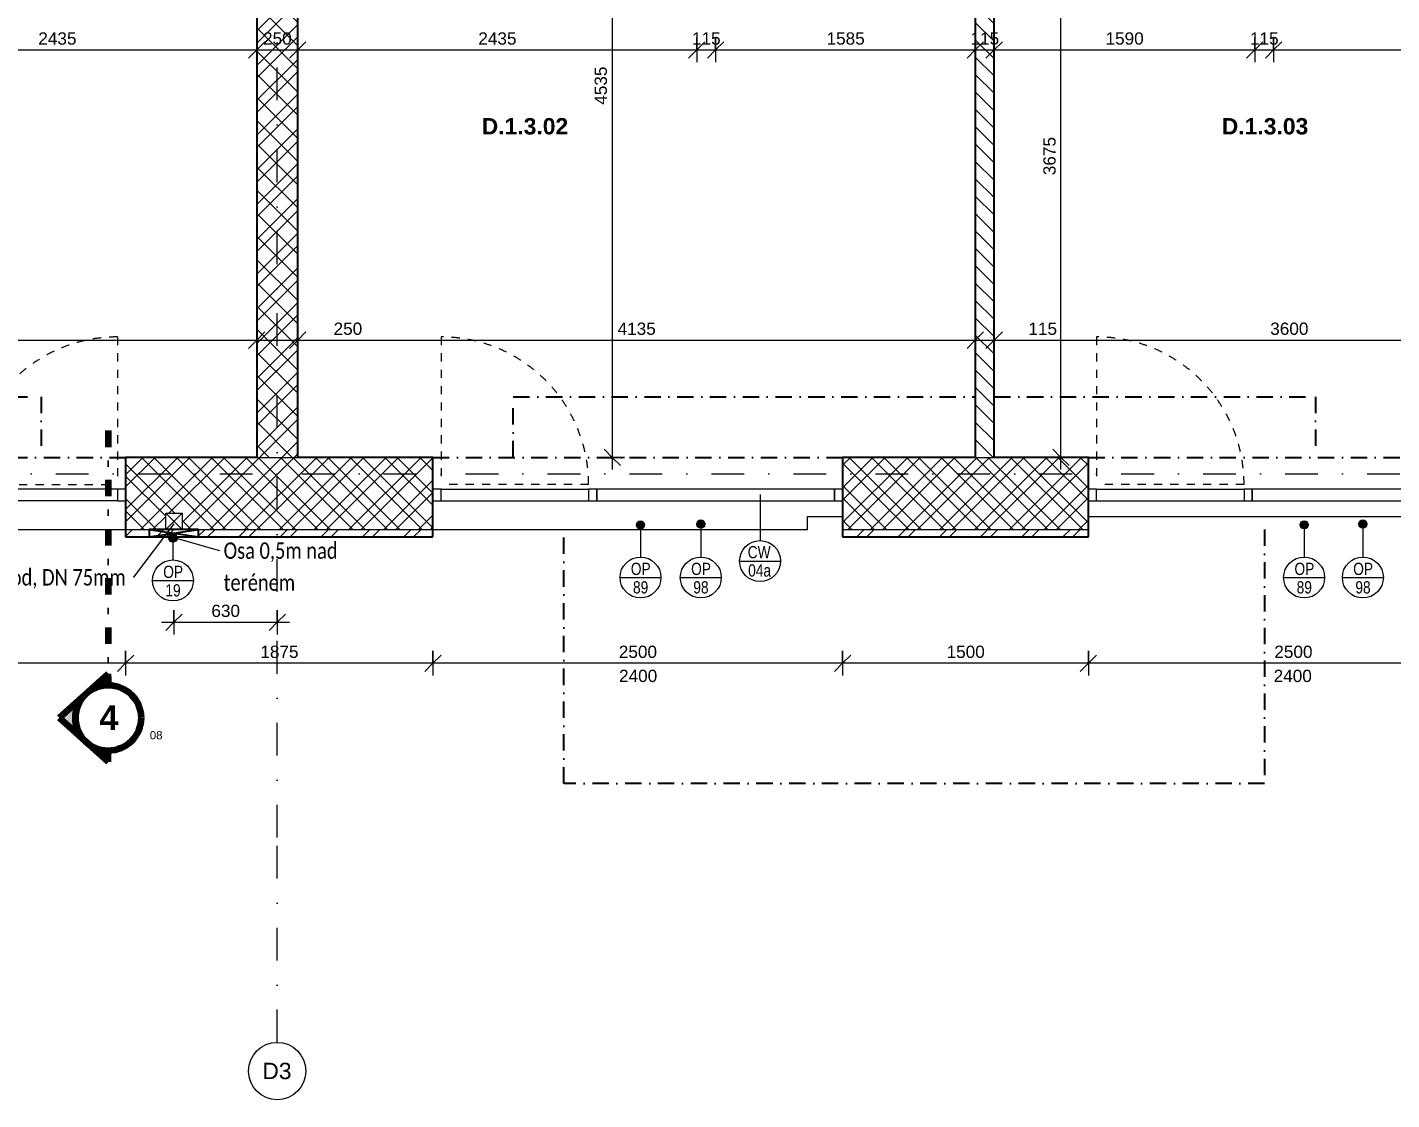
# Model space of a CAD drawing. Header units: millimetres. Extents: x -7705 to 38927, y -2985 to 72287.
# Drawn here: x 6723 to 15049, y 53359 to 59905 of the extents above; entities that cross this region are included whole.
import ezdxf

# ---------------------------------------------------------------- set-up
doc = ezdxf.new("R2010")
doc.units = ezdxf.units.MM
for name, pattern in [('HA_Dash_2mm-S1mm', [100, 50, -50]), ('HA_DashDot_10mm-S3mm', [500, 200, -150, 0, -150]), ('HA_DashDot_4mm-S1mm', [200, 100, -50, 0, -50]), ('HA_DashDot_6mm-S2mm', [300, 100, -100, 0, -100])]:
    doc.linetypes.add(name, pattern=pattern)
for name, color, linetype, lineweight in [('A-____-____-DIMS', 9, 'Continuous', 5), ('A-____-____-DIMS-50', 9, 'Continuous', 5), ('A-AREA-____-IDEN', 9, 'Continuous', 9), ('A-DETL-____-OTLN', 9, 'Continuous', 25), ('A-DOOR-____-OTLN', 9, 'Continuous', 9), ('A-FLOR-____-OTLN', 9, 'Continuous', 9), ('A-FLOR-____-OVHD', 9, 'HA_DashDot_4mm-S1mm', 25), ('A-GENM-____-IDEN', 9, 'Continuous', 9), ('A-GLAZ-CURT-MCUT', 9, 'Continuous', 5), ('A-GLAZ-CURT-OTLN', 9, 'Continuous', 5), ('A-GLAZ-CWMG-MCUT', 9, 'Continuous', 5), ('A-GLAZ-CWMG-OTLN', 9, 'Continuous', 5), ('A-WALL-____-IDEN', 9, 'Continuous', 9), ('A-WALL-____-MCUT', 9, 'Continuous', 25), ('A-WALL-____-PATT', 9, 'Continuous', 25), ('G-____-____-SYMB', 9, 'Continuous', 5), ('G-____-____-TEXT', 9, 'Continuous', 5), ('I-WALL-____-MCUT', 9, 'Continuous', 25), ('M-HVAC-DUCT-OTLN', 9, 'Continuous', 9), ('S-GRID-____-IDEN', 9, 'Continuous', 9), ('S-GRID-____-OTLN', 9, 'Continuous', 5)]:
    doc.layers.add(name, color=color, linetype=linetype, lineweight=lineweight)
doc.styles.add('Arial', font='arial.ttf', dxfattribs={"height": 100})
doc.styles.add('Arial_1', font='arial.ttf', dxfattribs={"height": 75})
doc.styles.add('Arial_2', font='arial.ttf', dxfattribs={"width": 0.8, "height": 75})
doc.styles.add('Arial_3', font='arial.ttf', dxfattribs={"height": 50})
doc.styles.add('Arial_B', font='arialbd.ttf', dxfattribs={"height": 100})
doc.styles.add('Arial_B_1', font='arialbd.ttf', dxfattribs={"height": 150})
doc.styles.add('Calibri_1', font='calibri.ttf', dxfattribs={"width": 0.8, "height": 100})
doc.dimstyles.new('Inner_Dimensions', dxfattribs={"dimscale": 304.8, "dimtxt": 76.519455, "dimasz": 0.328084, "dimexe": 0.246063, "dimexo": 0.0625, "dimgap": 0.032808, "dimtad": 1, "dimdec": 0, "dimzin": 0, "dimdsep": 46, "dimtxsty": 'Arial_1', "dimblk1": 'OBLIQUE', "dimblk2": 'OBLIQUE', "dimsah": 1, "dimcen": 0.09, "dimdle": 0.246063, "dimazin": 0, "dimtfac": 1, "dimtdec": 4, "dimtix": 1, "dimtmove": 0, "dimatfit": 3, "dimfxl": 0.246063, "dimfxlon": 1, "dimtvp": 1, "dimtolj": 1, "dimtzin": 0, "dimlwd": 9, "dimlwe": 9, "dimarcsym": 2})
doc.dimstyles.new('Inner_Dimensions_1', dxfattribs={"dimscale": 304.8, "dimtxt": 76.519455, "dimasz": 0.328084, "dimexe": 0.246063, "dimexo": 0.0625, "dimgap": 0.032808, "dimtad": 1, "dimdec": 0, "dimzin": 0, "dimdsep": 46, "dimtxsty": 'Arial_1', "dimblk1": 'OBLIQUE', "dimblk2": 'OBLIQUE', "dimsah": 1, "dimcen": 0.09, "dimdle": 0.246063, "dimazin": 0, "dimtfac": 1, "dimtdec": 4, "dimtix": 1, "dimtmove": 2, "dimatfit": 3, "dimfxl": 0.246063, "dimfxlon": 1, "dimtvp": 1, "dimtolj": 1, "dimtzin": 0, "dimlwd": 9, "dimlwe": 9, "dimarcsym": 2})

# ---------------------------------------------------------------- blocks, each defined once
blk = doc.blocks.new('Obdélníková příčel - 50x70mm EXT-1479988-DPS_1NP-D')
at = {"layer": 'A-GLAZ-CWMG-MCUT'}
for p, q in [((-50, 70), (0, 70)), ((-50, 0), (-50, 70)), ((0, 0), (-50, 0)), ((0, 70), (0, 0))]:
    blk.add_line(p, q, dxfattribs=at)
blk = doc.blocks.new('ABMV_CW_Single_Swing_Generic - Ex_Glass_SKLOPNE-1529248-DPS_1NP-D')
at = {"layer": 'A-DOOR-____-OTLN', "linetype": 'HA_Dash_2mm-S1mm', "lineweight": 5}
for p in [(450, 930), (-450, 30)]:
    blk.add_line(p, (450, 30), dxfattribs=at)
blk.add_arc((450, 30), 900, 90, 180, dxfattribs=at)
blk = doc.blocks.new('Obdélníková příčel - 50x70mm EXT-1480163-DPS_1NP-D')
at = {"layer": 'A-GLAZ-CWMG-OTLN'}
for p, q in [((-1351.8, 57084.9), (-2251.8, 57084.9)), ((-1351.8, 57014.9), (-2251.8, 57014.9))]:
    blk.add_line(p, q, dxfattribs=at)
blk = doc.blocks.new('Systémový panel - Sklo-1479875-DPS_1NP-D')
at = {"layer": 'A-GLAZ-CURT-MCUT'}
for p, q in [((725, 70), (-725, 70)), ((-725, 70), (-725, 0)), ((-725, 0), (725, 0)), ((725, 0), (725, 70))]:
    blk.add_line(p, q, dxfattribs=at)
blk = doc.blocks.new('Obdélníková příčel - 50x70mm EXT-1479396-DPS_1NP-D')
at = {"layer": 'A-GLAZ-CWMG-MCUT'}
for p, q in [((-50, 0), (0, 0)), ((-50, -70), (-50, 0)), ((0, 0), (0, -70)), ((0, -70), (-50, -70))]:
    blk.add_line(p, q, dxfattribs=at)
blk = doc.blocks.new('Obdélníková příčel - 50x70mm EXT-1479397-DPS_1NP-D')
at = {"layer": 'A-GLAZ-CWMG-MCUT'}
for p, q in [((0, 0), (-50, 0)), ((-50, 0), (-50, -70)), ((0, -70), (0, 0)), ((-50, -70), (0, -70))]:
    blk.add_line(p, q, dxfattribs=at)
blk = doc.blocks.new('ABMV_CW_Single_Swing_Generic - Ex_Glass_SKLOPNE-1529247-DPS_1NP-D')
at = {"layer": 'A-DOOR-____-OTLN', "linetype": 'HA_Dash_2mm-S1mm', "lineweight": 5}
for p in [(-450, -30), (450, -930)]:
    blk.add_line(p, (450, -30), dxfattribs=at)
blk.add_arc((450, -30), 900, 180, 270, dxfattribs=at)
blk = doc.blocks.new('Obdélníková příčel - 50x70mm EXT-1479461-DPS_1NP-D')
at = {"layer": 'A-GLAZ-CWMG-OTLN'}
for p, q in [((9248.2, 57084.9), (10148.2, 57084.9)), ((9248.2, 57014.9), (10148.2, 57014.9))]:
    blk.add_line(p, q, dxfattribs=at)
blk = doc.blocks.new('Obdélníková příčel - 50x70mm EXT-1479394-DPS_1NP-D')
at = {"layer": 'A-GLAZ-CWMG-MCUT'}
for p, q in [((-25, 0), (25, 0)), ((-25, -70), (-25, 0)), ((25, 0), (25, -70)), ((25, -70), (-25, -70))]:
    blk.add_line(p, q, dxfattribs=at)
blk = doc.blocks.new('Grid - Radius 3_5mm-353793-DPS_1NP-D')
at = {"layer": 'S-GRID-____-IDEN'}
blk.add_circle((0, 0), 3.5, dxfattribs=at)
blk = doc.blocks.new('DIMBLOCK38-DPS_1NP-D')
at = {"layer": 'A-____-____-DIMS-50', "lineweight": 9}
for p, q in [((4023.2, 58070.2), (4023.2, 57920.2)), ((4023.2, 57995.2), (4023.2, 58070.2)), ((4023.2, 57995.2), (4073.2, 58045.2)), ((8123.2, 58070.2), (8123.2, 57920.2)), ((8123.2, 57995.2), (8123.2, 58070.2)), ((8123.2, 57995.2), (8173.2, 58045.2)), ((4023.2, 57995.2), (3973.2, 57945.2)), ((4023.2, 57995.2), (8123.2, 57995.2)), ((8123.2, 57995.2), (8073.2, 57945.2))]:
    blk.add_line(p, q, dxfattribs=at)
at = {"layer": 'A-____-____-DIMS-50', "color": 0, "lineweight": 9, "insert": (5957.8, 58102.6), "char_height": 75, "width": 276.883, "attachment_point": 1, "line_spacing_factor": 0.941778, "style": 'Arial_1'}
blk.add_mtext('4100', dxfattribs=at)
blk = doc.blocks.new('_Oblique')
at = {"color": 0, "linetype": 'ByBlock', "lineweight": -2}
blk.add_line((-0.5, -0.5), (0.5, 0.5), dxfattribs=at)
blk = doc.blocks.new('DIMBLOCK39-DPS_1NP-D')
at = {"layer": 'A-____-____-DIMS-50', "lineweight": 9}
for p, q in [((8123.2, 58070.2), (8123.2, 57920.2)), ((8123.2, 57995.2), (8123.2, 58070.2)), ((8123.2, 57995.2), (8173.2, 58045.2)), ((8373.2, 58070.2), (8373.2, 57920.2)), ((8373.2, 57995.2), (8373.2, 58070.2)), ((8373.2, 57995.2), (8423.2, 58045.2)), ((8123.2, 57995.2), (8073.2, 57945.2)), ((8123.2, 57995.2), (8373.2, 57995.2)), ((8373.2, 57995.2), (8323.2, 57945.2))]:
    blk.add_line(p, q, dxfattribs=at)
at = {"layer": 'A-____-____-DIMS-50', "color": 0, "lineweight": 9, "insert": (8592.3, 58102.6), "char_height": 75, "width": 207.662, "attachment_point": 1, "line_spacing_factor": 0.941778, "style": 'Arial_1'}
blk.add_mtext('250', dxfattribs=at)
blk = doc.blocks.new('DIMBLOCK40-DPS_1NP-D')
at = {"layer": 'A-____-____-DIMS-50', "lineweight": 9}
for p, q in [((8373.2, 58070.2), (8373.2, 57920.2)), ((8373.2, 57995.2), (8373.2, 58070.2)), ((8373.2, 57995.2), (8423.2, 58045.2)), ((12508.2, 58070.2), (12508.2, 57920.2)), ((12508.2, 57995.2), (12508.2, 58070.2)), ((12508.2, 57995.2), (12558.2, 58045.2)), ((8373.2, 57995.2), (8323.2, 57945.2)), ((8373.2, 57995.2), (12508.2, 57995.2)), ((12508.2, 57995.2), (12458.2, 57945.2))]:
    blk.add_line(p, q, dxfattribs=at)
at = {"layer": 'A-____-____-DIMS-50', "color": 0, "lineweight": 9, "insert": (10325.3, 58102.6), "char_height": 75, "width": 276.883, "attachment_point": 1, "line_spacing_factor": 0.941778, "style": 'Arial_1'}
blk.add_mtext('4135', dxfattribs=at)
blk = doc.blocks.new('DIMBLOCK41-DPS_1NP-D')
at = {"layer": 'A-____-____-DIMS-50', "lineweight": 9}
for p, q in [((12508.2, 58070.2), (12508.2, 57920.2)), ((12508.2, 57995.2), (12508.2, 58070.2)), ((12508.2, 57995.2), (12558.2, 58045.2)), ((12623.2, 58070.2), (12623.2, 57920.2)), ((12623.2, 57995.2), (12623.2, 58070.2)), ((12623.2, 57995.2), (12673.2, 58045.2)), ((12508.2, 57995.2), (12458.2, 57945.2)), ((12508.2, 57995.2), (12623.2, 57995.2)), ((12623.2, 57995.2), (12573.2, 57945.2))]:
    blk.add_line(p, q, dxfattribs=at)
at = {"layer": 'A-____-____-DIMS-50', "color": 0, "lineweight": 9, "insert": (12832.1, 58102.6), "char_height": 75, "width": 207.662, "attachment_point": 1, "line_spacing_factor": 0.941778, "style": 'Arial_1'}
blk.add_mtext('115', dxfattribs=at)
blk = doc.blocks.new('DIMBLOCK42-DPS_1NP-D')
at = {"layer": 'A-____-____-DIMS-50', "lineweight": 9}
for p, q in [((12623.2, 58070.2), (12623.2, 57920.2)), ((12623.2, 57995.2), (12623.2, 58070.2)), ((12623.2, 57995.2), (12673.2, 58045.2)), ((16223.2, 58070.2), (16223.2, 57920.2)), ((16223.2, 57995.2), (16223.2, 58070.2)), ((16223.2, 57995.2), (16273.2, 58045.2)), ((12623.2, 57995.2), (12573.2, 57945.2)), ((12623.2, 57995.2), (16223.2, 57995.2)), ((16223.2, 57995.2), (16173.2, 57945.2))]:
    blk.add_line(p, q, dxfattribs=at)
at = {"layer": 'A-____-____-DIMS-50', "color": 0, "lineweight": 9, "insert": (14307.8, 58102.6), "char_height": 75, "width": 276.883, "attachment_point": 1, "line_spacing_factor": 0.941778, "style": 'Arial_1'}
blk.add_mtext('3600', dxfattribs=at)
blk = doc.blocks.new('DIMBLOCK90-DPS_1NP-D')
at = {"layer": 'A-____-____-DIMS-50', "lineweight": 9}
for p, q in [((13198.2, 56098.2), (13198.2, 55948.2)), ((13198.2, 56023.2), (13198.2, 56098.2)), ((13198.2, 56023.2), (13248.2, 56073.2)), ((15698.2, 56098.2), (15698.2, 55948.2)), ((15698.2, 56023.2), (15698.2, 56098.2)), ((15698.2, 56023.2), (15748.2, 56073.2)), ((13198.2, 56023.2), (13148.2, 55973.2)), ((15698.2, 56023.2), (13198.2, 56023.2)), ((15698.2, 56023.2), (15648.2, 55973.2))]:
    blk.add_line(p, q, dxfattribs=at)
at = {"layer": 'A-____-____-DIMS-50', "color": 0, "lineweight": 9, "insert": (14332.8, 56130.6), "char_height": 75, "width": 276.883, "attachment_point": 1, "line_spacing_factor": 0.941778, "style": 'Arial_1'}
blk.add_mtext('2500', dxfattribs=at)
blk = doc.blocks.new('DIMBLOCK91-DPS_1NP-D')
at = {"layer": 'A-____-____-DIMS-50', "lineweight": 9}
for p, q in [((11698.2, 56098.2), (11698.2, 55948.2)), ((11698.2, 56023.2), (11698.2, 56098.2)), ((11698.2, 56023.2), (11748.2, 56073.2)), ((13198.2, 56098.2), (13198.2, 55948.2)), ((13198.2, 56023.2), (13198.2, 56098.2)), ((13198.2, 56023.2), (13248.2, 56073.2)), ((11698.2, 56023.2), (11648.2, 55973.2)), ((13198.2, 56023.2), (11698.2, 56023.2)), ((13198.2, 56023.2), (13148.2, 55973.2))]:
    blk.add_line(p, q, dxfattribs=at)
at = {"layer": 'A-____-____-DIMS-50', "color": 0, "lineweight": 9, "insert": (12332.8, 56130.6), "char_height": 75, "width": 276.883, "attachment_point": 1, "line_spacing_factor": 0.941778, "style": 'Arial_1'}
blk.add_mtext('1500', dxfattribs=at)
blk = doc.blocks.new('DIMBLOCK92-DPS_1NP-D')
at = {"layer": 'A-____-____-DIMS-50', "lineweight": 9}
for p, q in [((9198.2, 56098.2), (9198.2, 55948.2)), ((9198.2, 56023.2), (9198.2, 56098.2)), ((9198.2, 56023.2), (9248.2, 56073.2)), ((11698.2, 56098.2), (11698.2, 55948.2)), ((11698.2, 56023.2), (11698.2, 56098.2)), ((11698.2, 56023.2), (11748.2, 56073.2)), ((9198.2, 56023.2), (9148.2, 55973.2)), ((11698.2, 56023.2), (9198.2, 56023.2)), ((11698.2, 56023.2), (11648.2, 55973.2))]:
    blk.add_line(p, q, dxfattribs=at)
at = {"layer": 'A-____-____-DIMS-50', "color": 0, "lineweight": 9, "insert": (10332.8, 56130.6), "char_height": 75, "width": 276.883, "attachment_point": 1, "line_spacing_factor": 0.941778, "style": 'Arial_1'}
blk.add_mtext('2500', dxfattribs=at)
blk = doc.blocks.new('DIMBLOCK93-DPS_1NP-D')
at = {"layer": 'A-____-____-DIMS-50', "lineweight": 9}
for p, q in [((7323.2, 56098.2), (7323.2, 55948.2)), ((7323.2, 56023.2), (7323.2, 56098.2)), ((7323.2, 56023.2), (7373.2, 56073.2)), ((9198.2, 56098.2), (9198.2, 55948.2)), ((9198.2, 56023.2), (9198.2, 56098.2)), ((9198.2, 56023.2), (9248.2, 56073.2)), ((7323.2, 56023.2), (7273.2, 55973.2)), ((9198.2, 56023.2), (7323.2, 56023.2)), ((9198.2, 56023.2), (9148.2, 55973.2))]:
    blk.add_line(p, q, dxfattribs=at)
at = {"layer": 'A-____-____-DIMS-50', "color": 0, "lineweight": 9, "insert": (8145.3, 56130.6), "char_height": 75, "width": 276.883, "attachment_point": 1, "line_spacing_factor": 0.941778, "style": 'Arial_1'}
blk.add_mtext('1875', dxfattribs=at)
blk = doc.blocks.new('DIMBLOCK94-DPS_1NP-D')
at = {"layer": 'A-____-____-DIMS-50', "lineweight": 9}
for p, q in [((4823.2, 56098.2), (4823.2, 55948.2)), ((4823.2, 56023.2), (4823.2, 56098.2)), ((4823.2, 56023.2), (4873.2, 56073.2)), ((7323.2, 56098.2), (7323.2, 55948.2)), ((7323.2, 56023.2), (7323.2, 56098.2)), ((7323.2, 56023.2), (7373.2, 56073.2)), ((4823.2, 56023.2), (4773.2, 55973.2)), ((7323.2, 56023.2), (4823.2, 56023.2)), ((7323.2, 56023.2), (7273.2, 55973.2))]:
    blk.add_line(p, q, dxfattribs=at)
at = {"layer": 'A-____-____-DIMS-50', "color": 0, "lineweight": 9, "insert": (5957.8, 56130.6), "char_height": 75, "width": 276.883, "attachment_point": 1, "line_spacing_factor": 0.941778, "style": 'Arial_1'}
blk.add_mtext('2500', dxfattribs=at)
blk = doc.blocks.new('DIMBLOCK137-DPS_1NP-D')
at = {"layer": 'A-____-____-DIMS-50', "lineweight": 9}
for p, q in [((10292.5, 61814.9), (10242.5, 61864.9)), ((10367.5, 61814.9), (10217.5, 61814.9)), ((10292.5, 61814.9), (10292.5, 57204.9)), ((10292.5, 61814.9), (10342.5, 61764.9)), ((10292.5, 61814.9), (10367.5, 61814.9)), ((10292.5, 57279.9), (10242.5, 57329.9)), ((10367.5, 57279.9), (10217.5, 57279.9)), ((10292.5, 57279.9), (10342.5, 57229.9)), ((10292.5, 57279.9), (10367.5, 57279.9))]:
    blk.add_line(p, q, dxfattribs=at)
at = {"layer": 'A-____-____-DIMS-50', "color": 0, "lineweight": 9, "insert": (10185.1, 59432), "char_height": 75, "width": 276.883, "attachment_point": 1, "rotation": 90, "line_spacing_factor": 0.941778, "style": 'Arial_1'}
blk.add_mtext('4535', dxfattribs=at)
blk = doc.blocks.new('DIMBLOCK152-DPS_1NP-D')
at = {"layer": 'A-____-____-DIMS-50', "lineweight": 9}
for p, q in [((13105.7, 60954.9), (12955.7, 60954.9)), ((13030.7, 60954.9), (12980.7, 61004.9)), ((13030.7, 57204.9), (13030.7, 60954.9)), ((13030.7, 60954.9), (13080.7, 60904.9)), ((13030.7, 60954.9), (13105.7, 60954.9)), ((13030.7, 57279.9), (12980.7, 57329.9)), ((12955.7, 57279.9), (13105.7, 57279.9)), ((13030.7, 57279.9), (12955.7, 57279.9)), ((13030.7, 57279.9), (13080.7, 57229.9))]:
    blk.add_line(p, q, dxfattribs=at)
at = {"layer": 'A-____-____-DIMS-50', "color": 0, "lineweight": 9, "insert": (12923.3, 59002), "char_height": 75, "width": 276.883, "attachment_point": 1, "rotation": 90, "line_spacing_factor": 0.941778, "style": 'Arial_1'}
blk.add_mtext('3675', dxfattribs=at)
blk = doc.blocks.new('HA_TAG_GM_Products - Generic-588599-DPS_1NP-D')
at = {"layer": 'A-GENM-____-IDEN'}
blk.add_line((-2.5, 0), (2.5, 0), dxfattribs=at)
blk.add_circle((0, 0), 2.5, dxfattribs=at)
blk = doc.blocks.new('Section - With Sheet Number-366786-DPS_1NP-D')
at = {"layer": 'G-____-____-SYMB'}
h = blk.add_hatch(color=256, dxfattribs=at)
edge = h.paths.add_edge_path()
edge.add_line((1.37, 0), (0, 0))
edge.add_arc((-4, 0), 4, 0, 180)
edge.add_line((-8, 0), (-9.37, 0))
edge.add_line((-9.37, 0), (-4, 6))
edge.add_line((-4, 6), (1.37, 0))
at = {"layer": 'G-____-____-SYMB', "lineweight": 100}
for p, q in [((-4, 6), (-9.37, 0)), ((1.37, 0), (-4, 6)), ((-9.37, 0), (-8, 0)), ((0, 0), (1.37, 0))]:
    blk.add_line(p, q, dxfattribs=at)
blk.add_circle((-4, 0), 4, dxfattribs=at)
blk.add_arc((-4, 0), 4, 0, 180, dxfattribs=at)
blk = doc.blocks.new('HA_TAG_cWA - Default-922888-DPS_1NP-D')
at = {"layer": 'A-WALL-____-IDEN'}
blk.add_line((-2.5, 0), (2.5, 0), dxfattribs=at)
blk.add_circle((0, 0), 2.5, dxfattribs=at)
blk = doc.blocks.new('DIMBLOCK244-DPS_1NP-D')
at = {"layer": 'A-____-____-DIMS-50', "lineweight": 9}
for p, q in [((7617.9, 56348.2), (7617.9, 56198.2)), ((7617.9, 56273.2), (7617.9, 56348.2)), ((7617.9, 56273.2), (7667.9, 56323.2)), ((8248.2, 56348.2), (8248.2, 56198.2)), ((8248.2, 56273.2), (8248.2, 56348.2)), ((8248.2, 56273.2), (8298.2, 56323.2)), ((7542.9, 56273.2), (8323.2, 56273.2)), ((7617.9, 56273.2), (7567.9, 56223.2)), ((8248.2, 56273.2), (8198.2, 56223.2))]:
    blk.add_line(p, q, dxfattribs=at)
at = {"layer": 'A-____-____-DIMS-50', "color": 0, "lineweight": 9, "insert": (7846.5, 56380.6), "char_height": 75, "width": 207.662, "attachment_point": 1, "line_spacing_factor": 0.941778, "style": 'Arial_1'}
blk.add_mtext('630', dxfattribs=at)
blk = doc.blocks.new('DIMBLOCK273-DPS_1NP-D')
at = {"layer": 'A-____-____-DIMS-50', "lineweight": 9}
for p, q in [((5688.2, 59841.6), (5688.2, 59691.6)), ((5688.2, 59766.6), (5688.2, 59841.6)), ((5688.2, 59766.6), (5738.2, 59816.6)), ((8123.2, 59841.6), (8123.2, 59691.6)), ((8123.2, 59766.6), (8123.2, 59841.6)), ((8123.2, 59766.6), (8173.2, 59816.6)), ((5688.2, 59766.6), (5638.2, 59716.6)), ((5688.2, 59766.6), (8123.2, 59766.6)), ((8123.2, 59766.6), (8073.2, 59716.6))]:
    blk.add_line(p, q, dxfattribs=at)
at = {"layer": 'A-____-____-DIMS-50', "color": 0, "lineweight": 9, "insert": (6790.3, 59874), "char_height": 75, "width": 276.883, "attachment_point": 1, "line_spacing_factor": 0.941778, "style": 'Arial_1'}
blk.add_mtext('2435', dxfattribs=at)
blk = doc.blocks.new('DIMBLOCK274-DPS_1NP-D')
at = {"layer": 'A-____-____-DIMS-50', "lineweight": 9}
for p, q in [((8123.2, 59841.6), (8123.2, 59691.6)), ((8123.2, 59766.6), (8123.2, 59841.6)), ((8123.2, 59766.6), (8173.2, 59816.6)), ((8373.2, 59841.6), (8373.2, 59691.6)), ((8373.2, 59766.6), (8373.2, 59841.6)), ((8373.2, 59766.6), (8423.2, 59816.6)), ((8123.2, 59766.6), (8073.2, 59716.6)), ((8123.2, 59766.6), (8373.2, 59766.6)), ((8373.2, 59766.6), (8323.2, 59716.6))]:
    blk.add_line(p, q, dxfattribs=at)
at = {"layer": 'A-____-____-DIMS-50', "color": 0, "lineweight": 9, "insert": (8161.7, 59874), "char_height": 75, "width": 207.662, "attachment_point": 1, "line_spacing_factor": 0.941778, "style": 'Arial_1'}
blk.add_mtext('250', dxfattribs=at)
blk = doc.blocks.new('DIMBLOCK275-DPS_1NP-D')
at = {"layer": 'A-____-____-DIMS-50', "lineweight": 9}
for p, q in [((8373.2, 59841.6), (8373.2, 59691.6)), ((8373.2, 59766.6), (8373.2, 59841.6)), ((8373.2, 59766.6), (8423.2, 59816.6)), ((10808.2, 59841.6), (10808.2, 59691.6)), ((10808.2, 59766.6), (10808.2, 59841.6)), ((10808.2, 59766.6), (10858.2, 59816.6)), ((8373.2, 59766.6), (8323.2, 59716.6)), ((8373.2, 59766.6), (10808.2, 59766.6)), ((10808.2, 59766.6), (10758.2, 59716.6))]:
    blk.add_line(p, q, dxfattribs=at)
at = {"layer": 'A-____-____-DIMS-50', "color": 0, "lineweight": 9, "insert": (9475.3, 59874), "char_height": 75, "width": 276.883, "attachment_point": 1, "line_spacing_factor": 0.941778, "style": 'Arial_1'}
blk.add_mtext('2435', dxfattribs=at)
blk = doc.blocks.new('DIMBLOCK276-DPS_1NP-D')
at = {"layer": 'A-____-____-DIMS-50', "lineweight": 9}
for p, q in [((10808.2, 59841.6), (10808.2, 59691.6)), ((10808.2, 59766.6), (10808.2, 59841.6)), ((10808.2, 59766.6), (10858.2, 59816.6)), ((10923.2, 59841.6), (10923.2, 59691.6)), ((10923.2, 59766.6), (10923.2, 59841.6)), ((10923.2, 59766.6), (10973.2, 59816.6)), ((10808.2, 59766.6), (10758.2, 59716.6)), ((10808.2, 59766.6), (10923.2, 59766.6)), ((10923.2, 59766.6), (10873.2, 59716.6))]:
    blk.add_line(p, q, dxfattribs=at)
at = {"layer": 'A-____-____-DIMS-50', "color": 0, "lineweight": 9, "insert": (10779.2, 59874), "char_height": 75, "width": 207.662, "attachment_point": 1, "line_spacing_factor": 0.941778, "style": 'Arial_1'}
blk.add_mtext('115', dxfattribs=at)
blk = doc.blocks.new('DIMBLOCK277-DPS_1NP-D')
at = {"layer": 'A-____-____-DIMS-50', "lineweight": 9}
for p, q in [((10923.2, 59841.6), (10923.2, 59691.6)), ((10923.2, 59766.6), (10923.2, 59841.6)), ((10923.2, 59766.6), (10973.2, 59816.6)), ((12508.2, 59841.6), (12508.2, 59691.6)), ((12508.2, 59766.6), (12508.2, 59841.6)), ((12508.2, 59766.6), (12558.2, 59816.6)), ((10923.2, 59766.6), (10873.2, 59716.6)), ((10923.2, 59766.6), (12508.2, 59766.6)), ((12508.2, 59766.6), (12458.2, 59716.6))]:
    blk.add_line(p, q, dxfattribs=at)
at = {"layer": 'A-____-____-DIMS-50', "color": 0, "lineweight": 9, "insert": (11600.3, 59874), "char_height": 75, "width": 276.883, "attachment_point": 1, "line_spacing_factor": 0.941778, "style": 'Arial_1'}
blk.add_mtext('1585', dxfattribs=at)
blk = doc.blocks.new('DIMBLOCK278-DPS_1NP-D')
at = {"layer": 'A-____-____-DIMS-50', "lineweight": 9}
for p, q in [((12508.2, 59841.6), (12508.2, 59691.6)), ((12508.2, 59766.6), (12508.2, 59841.6)), ((12508.2, 59766.6), (12558.2, 59816.6)), ((12623.2, 59841.6), (12623.2, 59691.6)), ((12623.2, 59766.6), (12623.2, 59841.6)), ((12623.2, 59766.6), (12673.2, 59816.6)), ((12508.2, 59766.6), (12458.2, 59716.6)), ((12508.2, 59766.6), (12623.2, 59766.6)), ((12623.2, 59766.6), (12573.2, 59716.6))]:
    blk.add_line(p, q, dxfattribs=at)
at = {"layer": 'A-____-____-DIMS-50', "color": 0, "lineweight": 9, "insert": (12479.2, 59874), "char_height": 75, "width": 207.662, "attachment_point": 1, "line_spacing_factor": 0.941778, "style": 'Arial_1'}
blk.add_mtext('115', dxfattribs=at)
blk = doc.blocks.new('DIMBLOCK279-DPS_1NP-D')
at = {"layer": 'A-____-____-DIMS-50', "lineweight": 9}
for p, q in [((12623.2, 59841.6), (12623.2, 59691.6)), ((12623.2, 59766.6), (12623.2, 59841.6)), ((12623.2, 59766.6), (12673.2, 59816.6)), ((14213.2, 59841.6), (14213.2, 59691.6)), ((14213.2, 59766.6), (14213.2, 59841.6)), ((14213.2, 59766.6), (14263.2, 59816.6)), ((12623.2, 59766.6), (12573.2, 59716.6)), ((12623.2, 59766.6), (14213.2, 59766.6)), ((14213.2, 59766.6), (14163.2, 59716.6))]:
    blk.add_line(p, q, dxfattribs=at)
at = {"layer": 'A-____-____-DIMS-50', "color": 0, "lineweight": 9, "insert": (13302.8, 59874), "char_height": 75, "width": 276.883, "attachment_point": 1, "line_spacing_factor": 0.941778, "style": 'Arial_1'}
blk.add_mtext('1590', dxfattribs=at)
blk = doc.blocks.new('DIMBLOCK280-DPS_1NP-D')
at = {"layer": 'A-____-____-DIMS-50', "lineweight": 9}
for p, q in [((14213.2, 59841.6), (14213.2, 59691.6)), ((14213.2, 59766.6), (14213.2, 59841.6)), ((14213.2, 59766.6), (14263.2, 59816.6)), ((14328.2, 59841.6), (14328.2, 59691.6)), ((14328.2, 59766.6), (14328.2, 59841.6)), ((14328.2, 59766.6), (14378.2, 59816.6)), ((14213.2, 59766.6), (14163.2, 59716.6)), ((14213.2, 59766.6), (14328.2, 59766.6)), ((14328.2, 59766.6), (14278.2, 59716.6))]:
    blk.add_line(p, q, dxfattribs=at)
at = {"layer": 'A-____-____-DIMS-50', "color": 0, "lineweight": 9, "insert": (14184.2, 59874), "char_height": 75, "width": 207.662, "attachment_point": 1, "line_spacing_factor": 0.941778, "style": 'Arial_1'}
blk.add_mtext('115', dxfattribs=at)
blk = doc.blocks.new('DIMBLOCK281-DPS_1NP-D')
at = {"layer": 'A-____-____-DIMS-50', "lineweight": 9}
for p, q in [((14328.2, 59841.6), (14328.2, 59691.6)), ((14328.2, 59766.6), (14328.2, 59841.6)), ((14328.2, 59766.6), (14378.2, 59816.6)), ((16223.2, 59841.6), (16223.2, 59691.6)), ((16223.2, 59766.6), (16223.2, 59841.6)), ((16223.2, 59766.6), (16273.2, 59816.6)), ((14328.2, 59766.6), (14278.2, 59716.6)), ((14328.2, 59766.6), (16223.2, 59766.6)), ((16223.2, 59766.6), (16173.2, 59716.6))]:
    blk.add_line(p, q, dxfattribs=at)
at = {"layer": 'A-____-____-DIMS-50', "color": 0, "lineweight": 9, "insert": (15160.3, 59874), "char_height": 75, "width": 276.883, "attachment_point": 1, "line_spacing_factor": 0.941778, "style": 'Arial_1'}
blk.add_mtext('1895', dxfattribs=at)

msp = doc.modelspace()

# ---------------------------------------------------------------- hatches: boundary and pattern name
at = {"layer": 'A-GENM-____-IDEN'}
h = msp.add_hatch(color=256, dxfattribs=at)
edge = h.paths.add_edge_path()
edge.add_arc((10465.1, 56866.8), 25, 0, 360)
h = msp.add_hatch(color=256, dxfattribs=at)
edge = h.paths.add_edge_path()
edge.add_arc((10833.1, 56872.6), 25, 0, 360)
h = msp.add_hatch(color=256, dxfattribs=at)
edge = h.paths.add_edge_path()
edge.add_arc((14514.8, 56867.8), 25, 0, 360)
h = msp.add_hatch(color=256, dxfattribs=at)
edge = h.paths.add_edge_path()
edge.add_arc((14873.1, 56872.6), 25, 0, 360)
h = msp.add_hatch(color=256, dxfattribs=at)
edge = h.paths.add_edge_path()
edge.add_arc((7611.7, 56786.6), 25, 0, 360)
at = {"layer": 'A-WALL-____-PATT', "lineweight": 5}
h = msp.add_hatch(dxfattribs=at)
h.set_pattern_fill('FP_2', color=256, style=0, pattern_type=2)
h.set_pattern_definition([(45, (0, 0), (-106.066, 106.066), []), (45, (75, 0), (-106.066, 106.066), []), (315, (0, 0), (70.71068, 70.71068), [])])
h.paths.add_polyline_path([(8123.2, 57279.9), (8373.2, 57279.9), (8373.2, 63904.9), (8123.2, 63904.9), (8123.2, 58906.2)])
h = msp.add_hatch(dxfattribs=at)
h.set_pattern_fill('FP_3', color=256, style=0, pattern_type=2)
h.set_pattern_definition([(135, (0, 0), (-53.03301, -53.03301), [])])
h.paths.add_polyline_path([(12623.2, 57279.9), (12623.2, 61814.9), (12508.2, 61814.9), (12508.2, 57279.9)])
h = msp.add_hatch(dxfattribs=at)
h.set_pattern_fill('FP_1', color=256, style=0, pattern_type=2)
h.set_pattern_definition([(45, (0, 0), (-106.066, 106.066), []), (45, (75, 0), (-106.066, 106.066), []), (315, (0, 0), (106.066, 106.066), []), (315, (75, 0), (106.066, 106.066), [])])
h.paths.add_polyline_path([(-5301.8, 56839.9), (-5301.8, 56939.5), (-5201.8, 56939.5), (-5201.8, 56839.9), (-3801.8, 56839.9), (-3801.8, 57279.9), (-5741.8, 57279.9), (-5741.8, 56839.9)])
h.paths.add_polyline_path([(-1301.8, 56839.9), (-196.8, 56839.9), (-196.8, 56939.5), (-96.8, 56939.5), (-96.8, 56839.9), (823.2, 56839.9), (823.2, 57279.9), (-1301.8, 57279.9)])
h.paths.add_polyline_path([(4823.2, 56839.9), (4823.2, 57279.9), (3323.2, 57279.9), (3323.2, 56839.9)])
h.paths.add_polyline_path([(9198.2, 56839.9), (9198.2, 57279.9), (7323.2, 57279.9), (7323.2, 56839.9), (7567.9, 56839.9), (7567.9, 56939.5), (7667.9, 56939.5), (7667.9, 56839.9), (8413.3, 56839.9)])
h.paths.add_polyline_path([(13198.2, 56839.9), (13198.2, 57279.9), (11698.2, 57279.9), (11698.2, 56839.9)])
h.paths.add_polyline_path([(16047.9, 56839.9), (17823.2, 56839.9), (17823.2, 57279.9), (15698.2, 57279.9), (15698.2, 56839.9), (15947.9, 56839.9), (15947.9, 56939.5), (16047.9, 56939.5)])
h.paths.add_polyline_path([(21797.9, 56839.9), (21798.2, 56839.9), (21797.9, 57279.9), (20323.2, 57279.9), (20323.2, 56839.9), (21697.9, 56839.9), (21697.9, 56939.5), (21797.9, 56939.5)])
h = msp.add_hatch(dxfattribs=at)
h.set_pattern_fill('FP_4', color=256, style=0, pattern_type=2)
h.set_pattern_definition([(45, (0, 0), (-125.7236, 125.7236), []), (45, (0, 190.5), (-125.7236, 125.7236), [])])
h.paths.add_polyline_path([(-3801.8, 56794.9), (-3801.8, 56839.9), (-5786.8, 56839.9), (-5786.8, 56794.9), (-5201.8, 56794.9)])
h.paths.add_polyline_path([(-1301.8, 56794.9), (823.2, 56794.9), (823.2, 56839.9), (-1301.8, 56839.9)])
h.paths.add_polyline_path([(4823.2, 56794.9), (4823.2, 56839.9), (3323.2, 56839.9), (3323.2, 56794.9)])
h.paths.add_polyline_path([(7567.9, 56794.9), (9198.2, 56794.9), (9198.2, 56839.9), (7323.2, 56839.9), (7323.2, 56794.9)])
h.paths.add_polyline_path([(11698.2, 56794.9), (13198.2, 56794.9), (13198.2, 56839.9), (11698.2, 56839.9)])
h.paths.add_polyline_path([(15947.9, 56794.9), (17823.2, 56794.9), (17823.2, 56839.9), (15698.2, 56839.9), (15698.2, 56794.9)])
h.paths.add_polyline_path([(21697.9, 56794.9), (22238.2, 56794.9), (22238.2, 56839.9), (20323.2, 56839.9), (20323.2, 56794.9)])

# ---------------------------------------------------------------- linework, layer by layer
at = {"layer": 'A-DETL-____-OTLN'}
for p, q in [((7767.5, 56839.9), (7467.5, 56839.9)), ((7467.5, 56839.9), (7467.5, 56794.9)), ((7467.5, 56794.9), (7767.5, 56839.9)), ((7467.5, 56839.9), (7767.5, 56794.9)), ((7467.5, 56794.9), (7767.5, 56794.9)), ((7767.5, 56794.9), (7767.5, 56839.9))]:
    msp.add_line(p, q, dxfattribs=at)
at = {"layer": 'A-FLOR-____-OTLN'}
for p, q in [((11483.3, 56838.9), (11483.3, 56919.2)), ((11483.3, 56919.2), (11698.2, 56919.2)), ((13198.2, 56919.2), (15698.2, 56919.2)), ((4823.2, 56838.9), (7323.2, 56838.9)), ((9198.2, 56838.9), (11483.3, 56838.9))]:
    msp.add_line(p, q, dxfattribs=at)
at = {"layer": 'A-FLOR-____-OVHD'}
for p, q in [((4023.2, 57649.9), (6808.2, 57649.9)), ((6808.2, 57649.9), (6808.2, 57279.9)), ((9688.2, 57279.9), (9688.2, 57649.9)), ((9688.2, 57649.9), (12508.2, 57649.9)), ((12623.2, 57649.9), (14583.2, 57649.9)), ((14583.2, 57649.9), (14583.2, 57279.9)), ((4823.2, 57279.9), (7323.2, 57279.9)), ((9198.2, 57279.9), (11698.2, 57279.9)), ((13198.2, 57279.9), (15698.2, 57279.9)), ((9998.2, 55289.9), (9998.2, 56839.9)), ((14273.2, 56839.9), (14273.2, 55289.9)), ((14273.2, 55289.9), (9998.2, 55289.9))]:
    msp.add_line(p, q, dxfattribs=at)
at = {"layer": 'A-GENM-____-IDEN'}
for p, q in [((10465.1, 56866.8), (10465.1, 56671.6)), ((10833.1, 56872.6), (10833.1, 56671.6)), ((14514.8, 56867.8), (14514.8, 56671.6)), ((14873.1, 56872.6), (14873.1, 56671.6)), ((7611.7, 56786.6), (7611.7, 56653.4))]:
    msp.add_line(p, q, dxfattribs=at)
for centre in [(10465.1, 56866.8), (10833.1, 56872.6), (14514.8, 56867.8), (14873.1, 56872.6), (7611.7, 56786.6)]:
    msp.add_circle(centre, 25, dxfattribs=at)
at = {"layer": 'A-WALL-____-IDEN'}
msp.add_line((11194.8, 57053.6), (11194.8, 56771.6), dxfattribs=at)
at = {"layer": 'A-WALL-____-MCUT'}
for p, q in [((8123.2, 57279.9), (7323.2, 57279.9)), ((7323.2, 57279.9), (7323.2, 56794.9)), ((9198.2, 57279.9), (8373.2, 57279.9)), ((9198.2, 56794.9), (9198.2, 57279.9)), ((12508.2, 57279.9), (11698.2, 57279.9)), ((11698.2, 57279.9), (11698.2, 56794.9)), ((13198.2, 57279.9), (12623.2, 57279.9)), ((13198.2, 56794.9), (13198.2, 57279.9)), ((7323.2, 56794.9), (9198.2, 56794.9)), ((11698.2, 56794.9), (13198.2, 56794.9))]:
    msp.add_line(p, q, dxfattribs=at)
at = {"layer": 'A-WALL-____-MCUT', "lineweight": 9}
for p, q in [((8123.2, 57279.9), (8373.2, 57279.9)), ((12508.2, 57279.9), (12623.2, 57279.9)), ((7323.2, 56839.9), (7567.9, 56839.9)), ((7667.9, 56839.9), (9198.2, 56839.9)), ((11698.2, 56839.9), (13198.2, 56839.9))]:
    msp.add_line(p, q, dxfattribs=at)
at = {"layer": 'G-____-____-SYMB', "linetype": 'HA_DashDot_6mm-S2mm', "lineweight": 100}
msp.add_line((7217.2, 57442.8), (7217.2, 55889.5), dxfattribs=at)
at = {"layer": 'G-____-____-TEXT', "color": 250, "lineweight": 9}
for p, q in [((7617.7, 56874.3), (7372.2, 56547.6)), ((7616.9, 56790.6), (7896.3, 56710.6)), ((7372.2, 56547.6), (7369.4, 56547.6))]:
    msp.add_line(p, q, dxfattribs=at)
at = {"layer": 'I-WALL-____-MCUT'}
for p, q in [((8123.2, 63204.9), (8123.2, 57279.9)), ((8373.2, 57279.9), (8373.2, 63204.9)), ((12508.2, 61814.9), (12508.2, 57279.9)), ((12623.2, 57279.9), (12623.2, 61814.9))]:
    msp.add_line(p, q, dxfattribs=at)
at = {"layer": 'M-HVAC-DUCT-OTLN', "lineweight": 5}
for p, q in [((7567.9, 56939.5), (7667.9, 56839.5)), ((7567.9, 56839.5), (7667.9, 56939.5)), ((7567.9, 56939.5), (7667.9, 56939.5)), ((7567.9, 56839.5), (7567.9, 56939.5)), ((7667.9, 56939.5), (7667.9, 56839.5)), ((7667.9, 56839.5), (7567.9, 56839.5))]:
    msp.add_line(p, q, dxfattribs=at)
at = {"layer": 'S-GRID-____-OTLN', "linetype": 'HA_DashDot_10mm-S3mm', "lineweight": 9}
for p, q in [((8248.2, 54959.1), (8248.2, 70686.8)), ((-6105.2, 57179.9), (22085.9, 57179.9)), ((8248.2, 53709.1), (8248.2, 54959.1))]:
    msp.add_line(p, q, dxfattribs=at)

# ---------------------------------------------------------------- block references
at = {"layer": 'A-DOOR-____-OTLN'}
msp.add_blockref('ABMV_CW_Single_Swing_Generic - Ex_Glass_SKLOPNE-1529248-DPS_1NP-D', (6823.2, 57084.9), dxfattribs=at)
at = {"layer": 'A-DOOR-____-OTLN', "rotation": 180}
for p in [(9698.2, 57084.9), (13698.2, 57084.9)]:
    msp.add_blockref('ABMV_CW_Single_Swing_Generic - Ex_Glass_SKLOPNE-1529247-DPS_1NP-D', p, dxfattribs=at)
at = {"layer": 'A-GENM-____-IDEN', "xscale": 49.99999999999998, "yscale": 49.99999999999998, "zscale": 49.99999999999998}
for p in [(7611.7, 56528.4), (10465.1, 56546.6), (10833.1, 56546.6), (14514.8, 56546.6), (14873.1, 56546.6)]:
    msp.add_blockref('HA_TAG_GM_Products - Generic-588599-DPS_1NP-D', p, dxfattribs=at)
at = {"layer": 'A-GLAZ-CURT-OTLN', "rotation": 180}
for p in [(10923.2, 57084.9), (14923.2, 57084.9)]:
    msp.add_blockref('Systémový panel - Sklo-1479875-DPS_1NP-D', p, dxfattribs=at)
at = {"layer": 'A-GLAZ-CWMG-OTLN'}
for name, p in [('Obdélníková příčel - 50x70mm EXT-1480163-DPS_1NP-D', (8625, 0)), ('Obdélníková příčel - 50x70mm EXT-1479461-DPS_1NP-D', (0, 0)), ('Obdélníková příčel - 50x70mm EXT-1479397-DPS_1NP-D', (11698.2, 57084.9)), ('Obdélníková příčel - 50x70mm EXT-1479461-DPS_1NP-D', (4000, 0))]:
    msp.add_blockref(name, p, dxfattribs=at)
at = {"layer": 'A-GLAZ-CWMG-OTLN', "extrusion": (0, 0, -1), "rotation": 180}
msp.add_blockref('Obdélníková příčel - 50x70mm EXT-1479988-DPS_1NP-D', (-7323.2, 57084.9), dxfattribs=at)
at = {"layer": 'A-GLAZ-CWMG-OTLN', "extrusion": (0, 0, -1)}
for name, p in [('Obdélníková příčel - 50x70mm EXT-1479396-DPS_1NP-D', (-9198.2, 57084.9)), ('Obdélníková příčel - 50x70mm EXT-1479394-DPS_1NP-D', (-10173.2, 57084.9)), ('Obdélníková příčel - 50x70mm EXT-1479396-DPS_1NP-D', (-13198.2, 57084.9)), ('Obdélníková příčel - 50x70mm EXT-1479394-DPS_1NP-D', (-14173.2, 57084.9))]:
    msp.add_blockref(name, p, dxfattribs=at)
at = {"layer": 'A-WALL-____-IDEN', "xscale": 49.99999999999998, "yscale": 49.99999999999998, "zscale": 49.99999999999998}
msp.add_blockref('HA_TAG_cWA - Default-922888-DPS_1NP-D', (11194.8, 56646.6), dxfattribs=at)
at = {"layer": 'G-____-____-SYMB', "lineweight": 100, "xscale": 49.99999999999998, "yscale": 49.99999999999998, "zscale": 49.99999999999998, "rotation": 89.99999999999947}
msp.add_blockref('Section - With Sheet Number-366786-DPS_1NP-D', (7217.2, 55889.5), dxfattribs=at)
at = {"layer": 'S-GRID-____-IDEN', "xscale": 49.99999999999998, "yscale": 49.99999999999998, "zscale": 49.99999999999998}
msp.add_blockref('Grid - Radius 3_5mm-353793-DPS_1NP-D', (8248.2, 53534.1), dxfattribs=at)

# ---------------------------------------------------------------- texts
at = {"layer": 'A-AREA-____-IDEN', "lineweight": 5, "char_height": 100, "width": 653.375, "attachment_point": 1, "style": 'Arial_B'}
for s, insert in [('D.1.3.02', (9496, 59350.8)), ('D.1.3.03', (14012, 59350.8))]:
    msp.add_mtext(s, dxfattribs=dict(at, insert=insert))
at = {"layer": 'A-GENM-____-IDEN', "lineweight": 5, "char_height": 75, "attachment_point": 1, "style": 'Arial_2'}
for s, insert, width in [('OP', (7552.7, 56618.5), 147.51), ('OP', (10406.1, 56636.7), 147.51), ('OP', (10774.1, 56636.7), 147.51), ('OP', (14455.8, 56636.7), 147.51), ('OP', (14814.1, 56636.7), 147.51), ('19', (7565.9, 56505.7), 115.443), ('89', (10419.3, 56524), 115.443), ('98', (10787.3, 56524), 115.443), ('89', (14469, 56524), 115.443), ('98', (14827.3, 56524), 115.443)]:
    msp.add_mtext(s, dxfattribs=dict(at, insert=insert, width=width))
at = {"layer": 'A-WALL-____-IDEN', "lineweight": 5, "char_height": 75, "attachment_point": 1}
for s, insert, width, style in [('CW', (11119.3, 56738.9), 176.371, 'Arial_2'), ('04a', (11122.1, 56627.1), 169.958, 'Arial_2'), ('2400', (10334.2, 55983.5), 288.607, 'Arial_1'), ('2400', (14328.7, 55983.5), 288.607, 'Arial_1')]:
    msp.add_mtext(s, dxfattribs=dict(at, insert=insert, width=width, style=style))
at = {"layer": 'G-____-____-SYMB', "attachment_point": 1}
for s, insert, char_height, width, style in [('\\fArial|b1|i0|c0|p34|;4', (7163, 55766.1), 150, 144.304, 'Arial_B_1'), ('08', (7470.6, 55609.1), 50, 96.202, 'Arial_3')]:
    msp.add_mtext(s, dxfattribs=dict(at, insert=insert, char_height=char_height, width=width, style=style))
at = {"layer": 'G-____-____-TEXT', "color": 7, "lineweight": 9, "char_height": 100, "attachment_point": 1, "style": 'Calibri_1'}
for s, insert, width in [('Osa 0,5m nad ', (7921.3, 56760.6), 891.477), ('ťový svod, DN 75mm', (6267.6, 56597.6), 1305.147), ('terénem', (7921.3, 56565.5), 538.734)]:
    msp.add_mtext(s, dxfattribs=dict(at, insert=insert, width=width))
at = {"layer": 'S-GRID-____-IDEN', "lineweight": 5, "insert": (8157.3, 53584.8), "char_height": 100, "width": 220.464, "attachment_point": 1, "style": 'Arial'}
msp.add_mtext('D3', dxfattribs=at)

# ---------------------------------------------------------------- dimensions: what is measured, and where the dimension line sits
at = {"layer": 'A-____-____-DIMS', "lineweight": 9}
for base, p1, p2, override, picture, middle in [((10292.5, 57279.9), (10367.5, 61814.9), (10367.5, 57279.9), {"dimpost": '<>', "dimfxl": 4534.999999}, 'DIMBLOCK137-DPS_1NP-D', (10244.2, 59547.4)), ((13030.7, 60954.9), (12955.7, 57279.9), (13105.7, 60954.9), {"dimpost": '<>', "dimfxl": 3678.059949}, 'DIMBLOCK152-DPS_1NP-D', (12982.4, 59117.4))]:
    dim = msp.add_linear_dim(base=base, p1=p1, p2=p2, angle=90, dimstyle='Inner_Dimensions', override=override, dxfattribs=at)
    dim.commit()
    dim.dimension.update_dxf_attribs({"geometry": picture, "text_midpoint": middle})
for base, p1, p2, override, picture, middle in [((8123.2, 59766.6), (5688.2, 59841.6), (8123.2, 59841.6), {"dimpost": '<>', "dimfxl": 2435}, 'DIMBLOCK273-DPS_1NP-D', (6905.7, 59814.9)), ((8373.2, 59766.6), (8123.2, 59841.6), (8373.2, 59841.6), {"dimpost": '<>', "dimfxl": 250}, 'DIMBLOCK274-DPS_1NP-D', (8248.2, 59814.9)), ((10808.2, 59766.6), (8373.2, 59841.6), (10808.2, 59841.6), {"dimpost": '<>', "dimfxl": 2435}, 'DIMBLOCK275-DPS_1NP-D', (9590.7, 59814.9)), ((10923.2, 59766.6), (10808.2, 59841.6), (10923.2, 59841.6), {"dimpost": '<>', "dimfxl": 115}, 'DIMBLOCK276-DPS_1NP-D', (10865.7, 59814.9)), ((12508.2, 59766.6), (10923.2, 59841.6), (12508.2, 59841.6), {"dimpost": '<>', "dimfxl": 1585}, 'DIMBLOCK277-DPS_1NP-D', (11715.7, 59814.9)), ((12623.2, 59766.6), (12508.2, 59841.6), (12623.2, 59841.6), {"dimpost": '<>', "dimfxl": 115}, 'DIMBLOCK278-DPS_1NP-D', (12565.7, 59814.9)), ((14213.2, 59766.6), (12623.2, 59841.6), (14213.2, 59841.6), {"dimpost": '<>', "dimfxl": 1590}, 'DIMBLOCK279-DPS_1NP-D', (13418.2, 59814.9)), ((14328.2, 59766.6), (14213.2, 59841.6), (14328.2, 59841.6), {"dimpost": '<>', "dimfxl": 115}, 'DIMBLOCK280-DPS_1NP-D', (14270.7, 59814.9)), ((16223.2, 59766.6), (14328.2, 59841.6), (16223.2, 59841.6), {"dimpost": '<>', "dimfxl": 1895}, 'DIMBLOCK281-DPS_1NP-D', (15275.7, 59814.9)), ((8123.2, 57995.2), (4023.2, 58070.2), (8123.2, 58070.2), {"dimpost": '<>', "dimfxl": 4100}, 'DIMBLOCK38-DPS_1NP-D', (6073.2, 58043.5)), ((12508.2, 57995.2), (8373.2, 58070.2), (12508.2, 58070.2), {"dimpost": '<>', "dimfxl": 4135}, 'DIMBLOCK40-DPS_1NP-D', (10440.7, 58043.5)), ((16223.2, 57995.2), (12623.2, 58070.2), (16223.2, 58070.2), {"dimpost": '<>', "dimfxl": 3600}, 'DIMBLOCK42-DPS_1NP-D', (14423.2, 58043.5)), ((8248.2, 56273.2), (7617.9, 56348.2), (8248.2, 56348.2), {"dimpost": '<>', "dimfxl": 630.316275}, 'DIMBLOCK244-DPS_1NP-D', (7933, 56321.5)), ((4823.2, 56023.2), (7323.2, 56098.2), (4823.2, 56098.2), {"dimpost": '<>', "dimfxl": 2500}, 'DIMBLOCK94-DPS_1NP-D', (6073.2, 56071.5)), ((7323.2, 56023.2), (9198.2, 56098.2), (7323.2, 56098.2), {"dimpost": '<>', "dimfxl": 1875}, 'DIMBLOCK93-DPS_1NP-D', (8260.7, 56071.5)), ((9198.2, 56023.2), (11698.2, 56098.2), (9198.2, 56098.2), {"dimpost": '<>', "dimfxl": 2500}, 'DIMBLOCK92-DPS_1NP-D', (10448.2, 56071.5)), ((11698.2, 56023.2), (13198.2, 56098.2), (11698.2, 56098.2), {"dimpost": '<>', "dimfxl": 1500}, 'DIMBLOCK91-DPS_1NP-D', (12448.2, 56071.5)), ((13198.2, 56023.2), (15698.2, 56098.2), (13198.2, 56098.2), {"dimpost": '<>', "dimfxl": 2500}, 'DIMBLOCK90-DPS_1NP-D', (14448.2, 56071.5))]:
    dim = msp.add_linear_dim(base=base, p1=p1, p2=p2, dimstyle='Inner_Dimensions', override=override, dxfattribs=at)
    dim.commit()
    dim.dimension.update_dxf_attribs({"geometry": picture, "text_midpoint": middle})
for base, p1, p2, override, picture, middle in [((8373.2, 57995.2), (8123.2, 58070.2), (8373.2, 58070.2), {"dimpost": '<>', "dimfxl": 250}, 'DIMBLOCK39-DPS_1NP-D', (8696.2, 58052.6)), ((12623.2, 57995.2), (12508.2, 58070.2), (12623.2, 58070.2), {"dimpost": '<>', "dimfxl": 115}, 'DIMBLOCK41-DPS_1NP-D', (12935.9, 58052.6))]:
    dim = msp.add_linear_dim(base=base, p1=p1, p2=p2, dimstyle='Inner_Dimensions_1', override=override, dxfattribs=at)
    dim.commit()
    dim.dimension.update_dxf_attribs({"geometry": picture, "text_midpoint": middle, "dimtype": 160})

doc.saveas('drawing.dxf')
